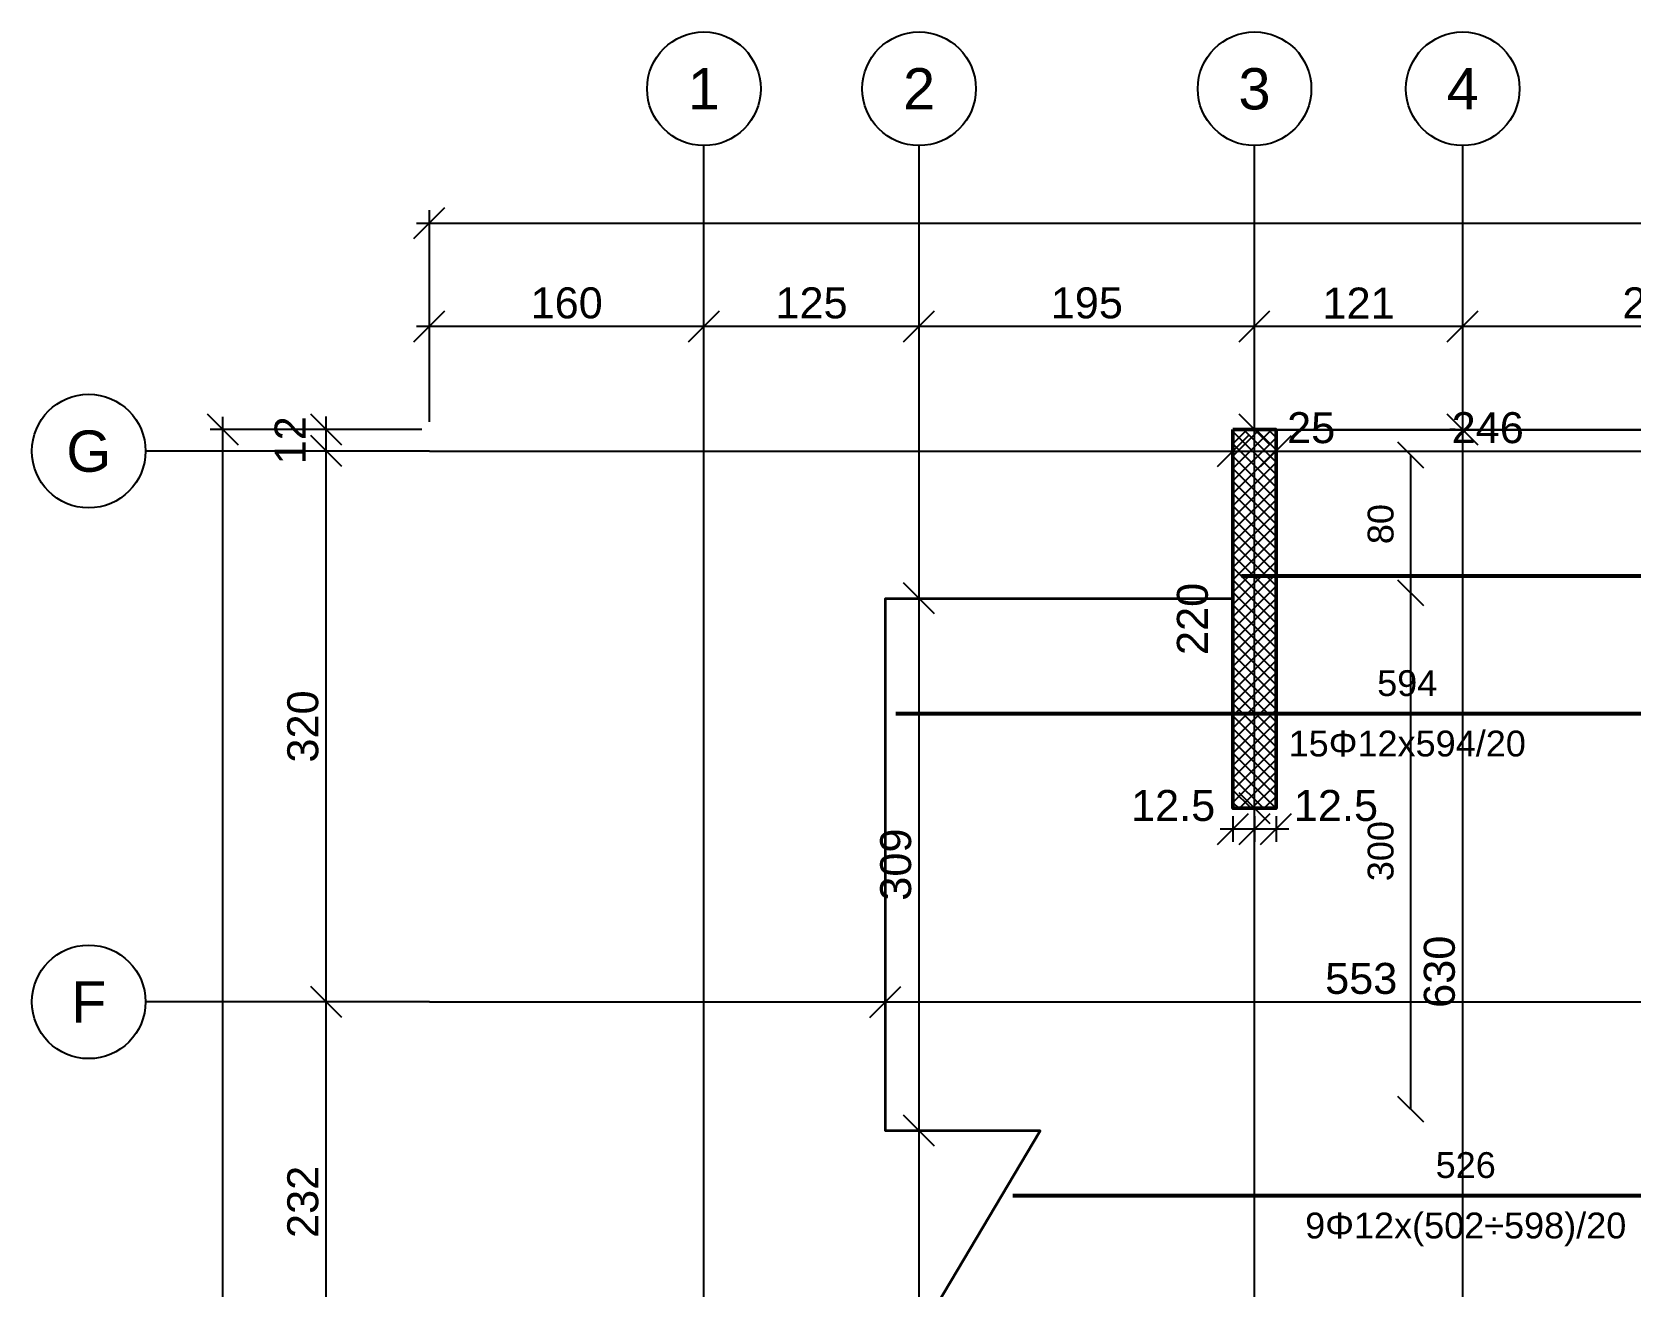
# Model space of a CAD drawing. Header units: millimetres. Extents: x -231 to 4719, y -2977 to 4533.
# Drawn here: x -231 to 698, y 1070 to 1798 of the extents above; entities that cross this region are included whole.
import ezdxf
from ezdxf.enums import TextEntityAlignment as Align

# ---------------------------------------------------------------- set-up
doc = ezdxf.new("R2010")
doc.units = ezdxf.units.MM
for name, color, linetype in [('FW_AXIS', 7, 'Continuous'), ('FW_DIM', 7, 'Continuous'), ('FW_WALL_HATCH', 8, 'Continuous'), ('REB_BOT_MESH_X', 5, 'Continuous'), ('REB_BOT_MESH_X_RANGE', 5, 'Continuous'), ('REB_BOT_MESH_X_TEXT', 5, 'Continuous')]:
    doc.layers.add(name, color=color, linetype=linetype)
doc.layers.add('SLAB', color=3, linetype='Continuous', lineweight=35)
doc.layers.add('WALL', color=1, linetype='Continuous', lineweight=50)
doc.styles.add('REBAR_TXT', font='arial.ttf')
doc.styles.get("Standard").update_dxf_attribs({"font": 'arial.ttf'})
doc.dimstyles.new('FW_DIM', dxfattribs={"dimtxt": 18, "dimasz": 9, "dimexe": 7.5, "dimexo": 4.5, "dimgap": 4.5, "dimtad": 1, "dimdec": 0, "dimtxsty": 'Standard', "dimtsz": 9, "dimcen": 2.5, "dimdle": 7.5, "dimclrd": 256, "dimclre": 256, "dimclrt": 7, "dimazin": 3, "dimtfac": 1, "dimtmove": 2, "dimatfit": 3})
doc.dimstyles.new('REBAR M-200', dxfattribs={"dimtxt": 15, "dimasz": 15, "dimexe": 25, "dimexo": 12.5, "dimgap": 10, "dimtad": 1, "dimdec": 0, "dimtxsty": 'Standard', "dimblk": 'NONE', "dimcen": 50, "dimse1": 1, "dimse2": 1, "dimclrd": 6, "dimclre": 6, "dimclrt": 7, "dimazin": 3, "dimtfac": 1, "dimtmove": 2, "dimatfit": 3, "dimldrblk": 'NONE', "dimlwd": 53})
doc.dimstyles.new('REBAR RANGE', dxfattribs={"dimtxt": 15, "dimasz": 2.5, "dimexe": 0, "dimexo": 0, "dimgap": 10, "dimtad": 1, "dimdec": 0, "dimtxsty": 'Standard', "dimtsz": 7.5, "dimcen": 2.5, "dimse1": 1, "dimse2": 1, "dimclrd": 6, "dimclre": 6, "dimclrt": 7, "dimazin": 3, "dimtfac": 1, "dimtmove": 2, "dimatfit": 3, "dimlwd": 25})

# ---------------------------------------------------------------- blocks, each defined once
blk = doc.blocks.new('*D190')
at = {"color": 6, "lineweight": 53}
blk.add_line((271, 1402.39), (865.5, 1402.39), dxfattribs=at)
at = {"layer": 'Defpoints'}
for p in [(271, 1402.39), (271, 1402.39), (865.5, 1402.39)]:
    blk.add_point(p, dxfattribs=at)
at = {"layer": 'REB_BOT_MESH_X', "color": 7, "insert": (568.25, 1419.89), "char_height": 15, "attachment_point": 5}
blk.add_mtext('594', dxfattribs=at)
blk = doc.blocks.new('_NONE')
blk = doc.blocks.new('*D201')
at = {"color": 6, "lineweight": 53}
blk.add_line((339, 1122.39), (865.5, 1122.39), dxfattribs=at)
at = {"layer": 'Defpoints'}
for p in [(339, 1122.39), (339, 1122.39), (865.5, 1122.39)]:
    blk.add_point(p, dxfattribs=at)
at = {"layer": 'REB_BOT_MESH_X', "color": 7, "insert": (602.25, 1139.89), "char_height": 15, "attachment_point": 5}
blk.add_mtext('526', dxfattribs=at)
blk = doc.blocks.new('*D208')
at = {"color": 6, "lineweight": 53}
blk.add_line((472, 1482.39), (1071.5, 1482.39), dxfattribs=at)
at = {"layer": 'Defpoints'}
for p in [(472, 1482.39), (472, 1482.39), (1071.5, 1482.39)]:
    blk.add_point(p, dxfattribs=at)
at = {"layer": 'REB_BOT_MESH_X', "color": 7, "insert": (771.75, 1499.89), "char_height": 15, "attachment_point": 5}
blk.add_mtext('600', dxfattribs=at)
blk = doc.blocks.new('_OBLIQUE')
at = {"color": 0, "linetype": 'BYBLOCK'}
blk.add_line((-0.5, -0.5), (0.5, 0.5), dxfattribs=at)
blk = doc.blocks.new('*D257')
at = {"color": 6, "lineweight": 25}
blk.add_line((570.38, 1172.39), (570.38, 1472.39), dxfattribs=at)
at = {"layer": 'Defpoints'}
for p in [(570.38, 1472.39), (570.38, 1172.39), (570.38, 1172.39)]:
    blk.add_point(p, dxfattribs=at)
at = {"layer": 'REB_BOT_MESH_X_RANGE', "color": 6, "xscale": 15, "yscale": 15, "rotation": 90}
for p in [(570.38, 1472.39), (570.38, 1172.39)]:
    blk.add_blockref('_OBLIQUE', p, dxfattribs=at)
at = {"layer": 'REB_BOT_MESH_X_RANGE', "color": 7, "insert": (552.88, 1322.39), "char_height": 15, "attachment_point": 5, "rotation": 90}
blk.add_mtext('300', dxfattribs=at)
blk = doc.blocks.new('*D267')
at = {"color": 6, "lineweight": 25}
blk.add_line((570.38, 1472.39), (570.38, 1552.39), dxfattribs=at)
at = {"layer": 'Defpoints'}
for p in [(570.38, 1552.39), (570.38, 1472.39), (570.38, 1472.39)]:
    blk.add_point(p, dxfattribs=at)
at = {"layer": 'REB_BOT_MESH_X_RANGE', "color": 6, "xscale": 15, "yscale": 15, "rotation": 90}
for p in [(570.38, 1552.39), (570.38, 1472.39)]:
    blk.add_blockref('_OBLIQUE', p, dxfattribs=at)
at = {"layer": 'REB_BOT_MESH_X_RANGE', "color": 7, "insert": (552.88, 1512.39), "char_height": 15, "attachment_point": 5, "rotation": 90}
blk.add_mtext('80', dxfattribs=at)
blk = doc.blocks.new('*D283')
for p, q in [((466.99, 1342.79), (466.99, 1327.79)), ((479.51, 1342.79), (479.51, 1327.79)), ((459.49, 1335.29), (487.01, 1335.29))]:
    blk.add_line(p, q)
at = {"layer": 'Defpoints'}
for p in [(466.99, 1347.29), (479.51, 1347.29), (466.99, 1335.29)]:
    blk.add_point(p, dxfattribs=at)
at = {"layer": 'FW_DIM', "xscale": 18, "yscale": 18}
for p in [(466.99, 1335.29), (479.51, 1335.29)]:
    blk.add_blockref('_OBLIQUE', p, dxfattribs=at)
at = {"layer": 'FW_DIM', "color": 7, "insert": (432.19, 1348.79), "char_height": 18, "attachment_point": 5}
blk.add_mtext('12.5', dxfattribs=at)
blk = doc.blocks.new('*D284')
for p, q in [((479.51, 1342.79), (479.51, 1327.79)), ((492.02, 1342.79), (492.02, 1327.79)), ((472.01, 1335.29), (499.52, 1335.29))]:
    blk.add_line(p, q)
at = {"layer": 'Defpoints'}
for p in [(479.51, 1347.29), (492.02, 1347.29), (479.51, 1335.29)]:
    blk.add_point(p, dxfattribs=at)
at = {"layer": 'FW_DIM', "xscale": 18, "yscale": 18}
for p in [(479.51, 1335.29), (492.02, 1335.29)]:
    blk.add_blockref('_OBLIQUE', p, dxfattribs=at)
at = {"layer": 'FW_DIM', "color": 7, "insert": (526.82, 1348.79), "char_height": 18, "attachment_point": 5}
blk.add_mtext('12.5', dxfattribs=at)
blk = doc.blocks.new('*D336')
for p, q in [((265.01, 1239.32), (265.01, 1242.32)), ((818.02, 1239.32), (818.02, 1242.32)), ((257.51, 1234.82), (825.52, 1234.82))]:
    blk.add_line(p, q)
at = {"layer": 'Defpoints'}
for p in [(265.01, 1234.82), (265.01, 1234.82), (818.02, 1234.82)]:
    blk.add_point(p, dxfattribs=at)
at = {"layer": 'FW_DIM', "xscale": 18, "yscale": 18}
for p in [(265.01, 1234.82), (818.02, 1234.82)]:
    blk.add_blockref('_OBLIQUE', p, dxfattribs=at)
at = {"layer": 'FW_DIM', "color": 7, "insert": (541.51, 1248.32), "char_height": 18, "attachment_point": 5}
blk.add_mtext('553', dxfattribs=at)
blk = doc.blocks.new('*D339')
for p, q in [((466.99, 1559.28), (466.99, 1562.28)), ((492.02, 1559.28), (492.02, 1562.28)), ((459.49, 1554.78), (499.52, 1554.78))]:
    blk.add_line(p, q)
at = {"layer": 'Defpoints'}
for p in [(466.99, 1554.78), (466.99, 1554.78), (492.02, 1554.78)]:
    blk.add_point(p, dxfattribs=at)
at = {"layer": 'FW_DIM', "xscale": 18, "yscale": 18}
for p in [(466.99, 1554.78), (492.02, 1554.78)]:
    blk.add_blockref('_OBLIQUE', p, dxfattribs=at)
at = {"layer": 'FW_DIM', "color": 7, "insert": (512.42, 1568.28), "char_height": 18, "attachment_point": 5}
blk.add_mtext('25', dxfattribs=at)
blk = doc.blocks.new('*D340')
for p, q in [((492.02, 1559.28), (492.02, 1562.28)), ((738.04, 1559.28), (738.04, 1562.28)), ((484.52, 1554.78), (745.54, 1554.78))]:
    blk.add_line(p, q)
at = {"layer": 'Defpoints'}
for p in [(492.02, 1554.78), (492.02, 1554.78), (738.04, 1554.78)]:
    blk.add_point(p, dxfattribs=at)
at = {"layer": 'FW_DIM', "xscale": 18, "yscale": 18}
for p in [(492.02, 1554.78), (738.04, 1554.78)]:
    blk.add_blockref('_OBLIQUE', p, dxfattribs=at)
at = {"layer": 'FW_DIM', "color": 7, "insert": (615.03, 1568.28), "char_height": 18, "attachment_point": 5}
blk.add_mtext('246', dxfattribs=at)
blk = doc.blocks.new('*D352')
for p, q in [((280.06, 1469.19), (277.06, 1469.19)), ((284.56, 1152.44), (284.56, 1476.69)), ((280.06, 1159.94), (277.06, 1159.94))]:
    blk.add_line(p, q)
at = {"layer": 'Defpoints'}
for p in [(284.56, 1469.19), (284.56, 1159.94), (284.56, 1159.94)]:
    blk.add_point(p, dxfattribs=at)
at = {"layer": 'FW_DIM', "xscale": 18, "yscale": 18, "rotation": 90}
for p in [(284.56, 1469.19), (284.56, 1159.94)]:
    blk.add_blockref('_OBLIQUE', p, dxfattribs=at)
at = {"layer": 'FW_DIM', "color": 7, "insert": (271.06, 1314.56), "char_height": 18, "attachment_point": 5, "rotation": 90}
blk.add_mtext('309', dxfattribs=at)
blk = doc.blocks.new('*D353')
for p, q in [((475.01, 1347.29), (472.01, 1347.29)), ((479.51, -13.69), (479.51, 1354.79)), ((475.01, -6.19), (472.01, -6.19))]:
    blk.add_line(p, q)
at = {"layer": 'Defpoints'}
for p in [(479.51, 1347.29), (479.51, -6.19), (479.51, -6.19)]:
    blk.add_point(p, dxfattribs=at)
at = {"layer": 'FW_DIM', "xscale": 18, "yscale": 18, "rotation": 90}
for p in [(479.51, 1347.29), (479.51, -6.19)]:
    blk.add_blockref('_OBLIQUE', p, dxfattribs=at)
at = {"layer": 'FW_DIM', "color": 7, "insert": (466.01, 670.55), "char_height": 18, "attachment_point": 5, "rotation": 90}
blk.add_mtext('1353', dxfattribs=at)
blk = doc.blocks.new('*D354')
for p, q in [((479.51, 1339.79), (479.51, 1574.79)), ((475.01, 1567.29), (472.01, 1567.29)), ((475.01, 1347.29), (472.01, 1347.29))]:
    blk.add_line(p, q)
at = {"layer": 'Defpoints'}
for p in [(479.51, 1567.29), (479.51, 1347.29), (479.51, 1347.29)]:
    blk.add_point(p, dxfattribs=at)
at = {"layer": 'FW_DIM', "xscale": 18, "yscale": 18, "rotation": 90}
for p in [(479.51, 1567.29), (479.51, 1347.29)]:
    blk.add_blockref('_OBLIQUE', p, dxfattribs=at)
at = {"layer": 'FW_DIM', "color": 7, "insert": (443.51, 1457.29), "char_height": 18, "attachment_point": 5, "rotation": 90}
blk.add_mtext('220', dxfattribs=at)
blk = doc.blocks.new('*D359')
for p, q in [((600.53, 929.82), (600.53, 1574.77)), ((596.03, 1567.27), (593.03, 1567.27)), ((596.03, 937.32), (593.03, 937.32))]:
    blk.add_line(p, q)
at = {"layer": 'Defpoints'}
for p in [(600.53, 1567.27), (600.53, 937.32), (600.53, 937.32)]:
    blk.add_point(p, dxfattribs=at)
at = {"layer": 'FW_DIM', "xscale": 18, "yscale": 18, "rotation": 90}
for p in [(600.53, 1567.27), (600.53, 937.32)]:
    blk.add_blockref('_OBLIQUE', p, dxfattribs=at)
at = {"layer": 'FW_DIM', "color": 7, "insert": (587.03, 1252.3), "char_height": 18, "attachment_point": 5, "rotation": 90}
blk.add_mtext('630', dxfattribs=at)
blk = doc.blocks.new('*D382')
for p, q in [((0, 1571.79), (0, 1634.79)), ((159.5, 1571.79), (159.5, 1634.79)), ((-7.5, 1627.29), (167, 1627.29))]:
    blk.add_line(p, q)
at = {"layer": 'Defpoints'}
for p in [(0, 1627.29), (0, 1567.29), (159.5, 1567.29)]:
    blk.add_point(p, dxfattribs=at)
at = {"layer": 'FW_DIM', "xscale": 18, "yscale": 18}
for p in [(0, 1627.29), (159.5, 1627.29)]:
    blk.add_blockref('_OBLIQUE', p, dxfattribs=at)
at = {"layer": 'FW_DIM', "color": 7, "insert": (79.75, 1640.79), "char_height": 18, "attachment_point": 5}
blk.add_mtext('160', dxfattribs=at)
blk = doc.blocks.new('*D383')
for p, q in [((159.5, 1571.79), (159.5, 1634.79)), ((284.6, 1571.79), (284.6, 1634.79)), ((152, 1627.29), (292.1, 1627.29))]:
    blk.add_line(p, q)
at = {"layer": 'Defpoints'}
for p in [(159.5, 1627.29), (159.5, 1567.29), (284.6, 1567.29)]:
    blk.add_point(p, dxfattribs=at)
at = {"layer": 'FW_DIM', "xscale": 18, "yscale": 18}
for p in [(159.5, 1627.29), (284.6, 1627.29)]:
    blk.add_blockref('_OBLIQUE', p, dxfattribs=at)
at = {"layer": 'FW_DIM', "color": 7, "insert": (222.05, 1640.79), "char_height": 18, "attachment_point": 5}
blk.add_mtext('125', dxfattribs=at)
blk = doc.blocks.new('*D384')
for p, q in [((284.6, 1571.79), (284.6, 1634.79)), ((479.5, 1571.79), (479.5, 1634.79)), ((277.1, 1627.29), (487, 1627.29))]:
    blk.add_line(p, q)
at = {"layer": 'Defpoints'}
for p in [(284.6, 1627.29), (284.6, 1567.29), (479.5, 1567.29)]:
    blk.add_point(p, dxfattribs=at)
at = {"layer": 'FW_DIM', "xscale": 18, "yscale": 18}
for p in [(284.6, 1627.29), (479.5, 1627.29)]:
    blk.add_blockref('_OBLIQUE', p, dxfattribs=at)
at = {"layer": 'FW_DIM', "color": 7, "insert": (382.05, 1640.79), "char_height": 18, "attachment_point": 5}
blk.add_mtext('195', dxfattribs=at)
blk = doc.blocks.new('*D385')
for p, q in [((479.5, 1571.79), (479.5, 1634.79)), ((600.5, 1571.79), (600.5, 1634.79)), ((472, 1627.29), (608, 1627.29))]:
    blk.add_line(p, q)
at = {"layer": 'Defpoints'}
for p in [(479.5, 1627.29), (479.5, 1567.29), (600.5, 1567.29)]:
    blk.add_point(p, dxfattribs=at)
at = {"layer": 'FW_DIM', "xscale": 18, "yscale": 18}
for p in [(479.5, 1627.29), (600.5, 1627.29)]:
    blk.add_blockref('_OBLIQUE', p, dxfattribs=at)
at = {"layer": 'FW_DIM', "color": 7, "insert": (540, 1640.79), "char_height": 18, "attachment_point": 5}
blk.add_mtext('121', dxfattribs=at)
blk = doc.blocks.new('*D386')
for p, q in [((600.5, 1571.79), (600.5, 1634.79)), ((828.1, 1571.79), (828.1, 1634.79)), ((593, 1627.29), (835.6, 1627.29))]:
    blk.add_line(p, q)
at = {"layer": 'Defpoints'}
for p in [(600.5, 1627.29), (600.5, 1567.29), (828.1, 1567.29)]:
    blk.add_point(p, dxfattribs=at)
at = {"layer": 'FW_DIM', "xscale": 18, "yscale": 18}
for p in [(600.5, 1627.29), (828.1, 1627.29)]:
    blk.add_blockref('_OBLIQUE', p, dxfattribs=at)
at = {"layer": 'FW_DIM', "color": 7, "insert": (714.3, 1640.79), "char_height": 18, "attachment_point": 5}
blk.add_mtext('228', dxfattribs=at)
blk = doc.blocks.new('*D398')
for p, q in [((0, 1571.79), (0, 1694.79)), ((1569.04, 1571.79), (1569.04, 1694.79)), ((-7.5, 1687.29), (1576.54, 1687.29))]:
    blk.add_line(p, q)
at = {"layer": 'Defpoints'}
for p in [(0, 1687.29), (0, 1567.29), (1569.04, 1567.29)]:
    blk.add_point(p, dxfattribs=at)
at = {"layer": 'FW_DIM', "xscale": 18, "yscale": 18}
for p in [(0, 1687.29), (1569.04, 1687.29)]:
    blk.add_blockref('_OBLIQUE', p, dxfattribs=at)
at = {"layer": 'FW_DIM', "color": 7, "insert": (784.52, 1700.79), "char_height": 18, "attachment_point": 5}
blk.add_mtext('1569', dxfattribs=at)
blk = doc.blocks.new('*D404')
for p, q in [((-60, 994.9), (-60, 1242.3)), ((-4.5, 1234.8), (-67.5, 1234.8)), ((-4.5, 1002.4), (-67.5, 1002.4))]:
    blk.add_line(p, q)
at = {"layer": 'Defpoints'}
for p in [(0, 1234.8), (-60, 1002.4), (0, 1002.4)]:
    blk.add_point(p, dxfattribs=at)
at = {"layer": 'FW_DIM', "xscale": 18, "yscale": 18, "rotation": 90}
for p in [(-60, 1234.8), (-60, 1002.4)]:
    blk.add_blockref('_OBLIQUE', p, dxfattribs=at)
at = {"layer": 'FW_DIM', "color": 7, "insert": (-73.5, 1118.6), "char_height": 18, "attachment_point": 5, "rotation": 90}
blk.add_mtext('232', dxfattribs=at)
blk = doc.blocks.new('*D405')
for p, q in [((-60, 1227.3), (-60, 1562.3)), ((-4.5, 1554.8), (-67.5, 1554.8)), ((-4.5, 1234.8), (-67.5, 1234.8))]:
    blk.add_line(p, q)
at = {"layer": 'Defpoints'}
for p in [(0, 1554.8), (-60, 1234.8), (0, 1234.8)]:
    blk.add_point(p, dxfattribs=at)
at = {"layer": 'FW_DIM', "xscale": 18, "yscale": 18, "rotation": 90}
for p in [(-60, 1554.8), (-60, 1234.8)]:
    blk.add_blockref('_OBLIQUE', p, dxfattribs=at)
at = {"layer": 'FW_DIM', "color": 7, "insert": (-73.5, 1394.8), "char_height": 18, "attachment_point": 5, "rotation": 90}
blk.add_mtext('320', dxfattribs=at)
blk = doc.blocks.new('*D406')
for p, q in [((-60, 1547.3), (-60, 1574.8)), ((-4.5, 1567.3), (-67.5, 1567.3)), ((-4.5, 1554.8), (-67.5, 1554.8))]:
    blk.add_line(p, q)
at = {"layer": 'Defpoints'}
for p in [(0, 1567.3), (-60, 1554.8), (0, 1554.8)]:
    blk.add_point(p, dxfattribs=at)
at = {"layer": 'FW_DIM', "xscale": 18, "yscale": 18, "rotation": 90}
for p in [(-60, 1567.3), (-60, 1554.8)]:
    blk.add_blockref('_OBLIQUE', p, dxfattribs=at)
at = {"layer": 'FW_DIM', "color": 7, "insert": (-81, 1561.05), "char_height": 18, "attachment_point": 5, "rotation": 90}
blk.add_mtext('12', dxfattribs=at)
blk = doc.blocks.new('*D415')
for p, q in [((-120, -30.2), (-120, 1574.79)), ((-4.5, 1567.29), (-127.5, 1567.29)), ((-4.5, -22.7), (-127.5, -22.7))]:
    blk.add_line(p, q)
at = {"layer": 'Defpoints'}
for p in [(0, 1567.29), (-120, -22.7), (0, -22.7)]:
    blk.add_point(p, dxfattribs=at)
at = {"layer": 'FW_DIM', "xscale": 18, "yscale": 18, "rotation": 90}
for p in [(-120, 1567.29), (-120, -22.7)]:
    blk.add_blockref('_OBLIQUE', p, dxfattribs=at)
at = {"layer": 'FW_DIM', "color": 7, "insert": (-133.5, 772.3), "char_height": 18, "attachment_point": 5, "rotation": 90}
blk.add_mtext('1590', dxfattribs=at)

msp = doc.modelspace()

# ---------------------------------------------------------------- hatches: boundary and pattern name
at = {"layer": 'FW_WALL_HATCH'}
h = msp.add_hatch(dxfattribs=at)
h.set_pattern_fill('ANSI37', scale=1.6)
h.paths.add_polyline_path([(466.99, 1567.29), (492.02, 1567.29), (492.02, 1347.29), (466.99, 1347.29), (466.99, 1567.29)])

# ---------------------------------------------------------------- linework, layer by layer
at = {"layer": 'FW_AXIS', "linetype": 'CONTINUOUS'}
for p, q in [((159.5, 1567.29), (159.5, 1732.29)), ((284.56, 1567.29), (284.56, 1732.29)), ((479.51, 1567.29), (479.51, 1732.29)), ((600.53, 1567.29), (600.53, 1732.29)), ((0, 1554.78), (-165, 1554.78)), ((0, 1234.82), (-165, 1234.82))]:
    msp.add_line(p, q, dxfattribs=at)
at = {"layer": 'FW_AXIS', "color": 8}
for p, q in [((159.5, -22.7), (159.5, 1567.29)), ((284.56, -22.7), (284.56, 1567.29)), ((479.51, -22.7), (479.51, 1567.29)), ((600.53, -22.7), (600.53, 1567.29)), ((0, 1554.78), (1569.04, 1554.78)), ((0, 1234.82), (1569.04, 1234.82))]:
    msp.add_line(p, q, dxfattribs=at)
at = {"layer": 'FW_AXIS'}
for centre in [(159.5, 1765.29), (284.56, 1765.29), (479.51, 1765.29), (600.53, 1765.29), (-198, 1554.78), (-198, 1234.82)]:
    msp.add_circle(centre, 33, dxfattribs=at)
at = {"layer": 'SLAB'}
msp.add_lwpolyline([(466.99, 1567.29), (1367, 1567.16), (1366.99, 1469.29), (1568.99, 1469.29), (1568.99, 965.31), (1367, 965.31), (1367, 579.33), (1569.04, 579.33), (1569.04, 75.3), (1367, 75.3), (1367, -22.7), (147, 0), (147, 97.95), (0, 97.95), (0, 864.29), (202.2, 864.29), (202.2, 902.97), (354.91, 1159.94), (265.01, 1159.94), (265.01, 1469.19), (466.99, 1469.19), (466.99, 1567.29)], dxfattribs=at)
at = {"layer": 'WALL'}
msp.add_lwpolyline([(466.99, 1567.29), (492.02, 1567.29), (492.02, 1347.29), (466.99, 1347.29)], close=True, dxfattribs=at)

# ---------------------------------------------------------------- texts
at = {"layer": 'FW_AXIS', "color": 7, "style": 'REBAR_TXT'}
for s, p in [('1', (159.5, 1765.29)), ('2', (284.56, 1765.29)), ('3', (479.51, 1765.29)), ('4', (600.53, 1765.29)), ('G', (-198, 1554.78)), ('F', (-198, 1234.82))]:
    msp.add_text(s, height=24, dxfattribs=at).set_placement(p, align=Align.MIDDLE_CENTER)
at = {"layer": 'REB_BOT_MESH_X_TEXT', "color": 7, "style": 'REBAR_TXT'}
for s, p in [('15Φ12x594/20', (568.25, 1392.39)), ('9Φ12x(502÷598)/20', (602.25, 1112.39))]:
    msp.add_text(s, height=15, dxfattribs=at).set_placement(p, align=Align.TOP_CENTER)

# ---------------------------------------------------------------- dimensions: what is measured, and where the dimension line sits
at = {"layer": 'FW_DIM'}
for base, p1, p2, picture, middle in [((0, 1687.29), (0, 1567.29), (1569.04, 1567.29), '*D398', (784.52, 1700.79)), ((0, 1627.29384909), (0, 1567.29384909), (159.5, 1567.29384909), '*D382', (79.75, 1640.79384909)), ((159.5, 1627.29), (159.5, 1567.29), (284.6, 1567.29), '*D383', (222.05, 1640.79)), ((284.6, 1627.29), (284.6, 1567.29), (479.5, 1567.29), '*D384', (382.05, 1640.79)), ((479.5, 1627.29), (479.5, 1567.29), (600.5, 1567.29), '*D385', (540, 1640.79)), ((600.5, 1627.29), (600.5, 1567.29), (828.1, 1567.29), '*D386', (714.3, 1640.79))]:
    dim = msp.add_linear_dim(base=base, p1=p1, p2=p2, dimstyle='FW_DIM', dxfattribs=at)
    dim.commit()
    dim.dimension.update_dxf_attribs({"geometry": picture, "text_midpoint": middle})
for base, p1, p2, text, picture, middle in [((466.99, 1554.78), (466.99, 1554.78), (492.02, 1554.78), '25', '*D339', (512.42, 1568.28)), ((492.02, 1554.78), (492.02, 1554.78), (738.04, 1554.78), '246', '*D340', (615.03, 1568.28)), ((466.99, 1335.29), (466.99, 1347.29), (479.51, 1347.29), '12.5', '*D283', (432.19, 1348.79)), ((479.51, 1335.29), (479.51, 1347.29), (492.02, 1347.29), '12.5', '*D284', (526.82, 1348.79)), ((265.01, 1234.82), (265.01, 1234.82), (818.02, 1234.82), '553', '*D336', (541.51, 1248.32))]:
    dim = msp.add_linear_dim(base=base, p1=p1, p2=p2, text=text, dimstyle='FW_DIM', override={"dimtmove": 2}, dxfattribs=at)
    dim.commit()
    dim.dimension.update_dxf_attribs({"geometry": picture, "text_midpoint": middle, "dimtype": 160})
for base, p1, p2, picture, middle in [((-120, -22.7), (0, -22.7), (0, 1567.29), '*D415', (-133.5, 772.3)), ((-60, 1554.8), (0, 1554.8), (0, 1567.3), '*D406', (-81, 1561.05)), ((-60, 1234.8), (0, 1234.8), (0, 1554.8), '*D405', (-73.5, 1394.8)), ((-60, 1002.4), (0, 1002.4), (0, 1234.8), '*D404', (-73.5, 1118.6))]:
    dim = msp.add_linear_dim(base=base, p1=p1, p2=p2, angle=90, dimstyle='FW_DIM', dxfattribs=at)
    dim.commit()
    dim.dimension.update_dxf_attribs({"geometry": picture, "text_midpoint": middle})
for base, p1, p2, text, picture, middle in [((479.51, 1347.29), (479.51, 1347.29), (479.51, 1567.29), '220', '*D354', (443.51, 1457.29)), ((600.53, 937.32), (600.53, 937.32), (600.53, 1567.27), '630', '*D359', (587.03, 1252.3)), ((284.56, 1159.94), (284.56, 1159.94), (284.56, 1469.19), '309', '*D352', (271.06, 1314.56)), ((479.51, -6.19), (479.51, -6.19), (479.51, 1347.29), '1353', '*D353', (466.01, 670.55))]:
    dim = msp.add_linear_dim(base=base, p1=p1, p2=p2, angle=90, text=text, dimstyle='FW_DIM', override={"dimtmove": 2}, dxfattribs=at)
    dim.commit()
    dim.dimension.update_dxf_attribs({"geometry": picture, "text_midpoint": middle, "dimtype": 160})
at = {"layer": 'REB_BOT_MESH_X'}
for base, p1, p2, picture, middle in [((472, 1482.39254739), (472, 1482.39254739), (1071.5, 1482.39254739), '*D208', (771.75, 1499.89254739)), ((271, 1402.39254739), (271, 1402.39254739), (865.5, 1402.39254739), '*D190', (568.25, 1419.89254739)), ((339, 1122.39254739), (339, 1122.39254739), (865.5, 1122.39254739), '*D201', (602.25, 1139.89254739))]:
    dim = msp.add_linear_dim(base=base, p1=p1, p2=p2, dimstyle='REBAR M-200', dxfattribs=at)
    dim.commit()
    dim.dimension.update_dxf_attribs({"geometry": picture, "text_midpoint": middle})
at = {"layer": 'REB_BOT_MESH_X_RANGE'}
for base, p1, p2, picture, middle in [((570.38, 1472.39), (570.38, 1472.39), (570.38, 1552.39), '*D267', (552.88, 1512.39)), ((570.38, 1172.39), (570.38, 1172.39), (570.38, 1472.39), '*D257', (552.88, 1322.39))]:
    dim = msp.add_linear_dim(base=base, p1=p1, p2=p2, angle=90, dimstyle='REBAR RANGE', dxfattribs=at)
    dim.commit()
    dim.dimension.update_dxf_attribs({"geometry": picture, "text_midpoint": middle})

doc.saveas('drawing.dxf')
